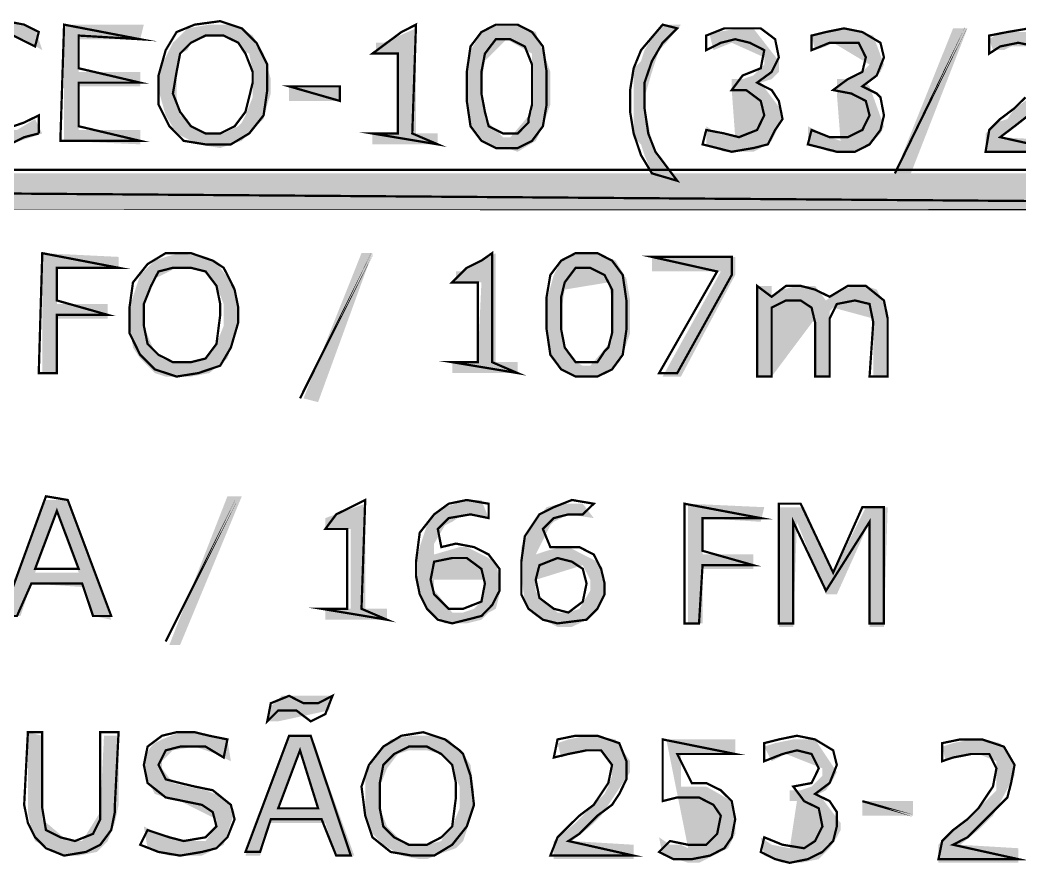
# Model space of a CAD drawing. Header units: millimetres. Extents: x 688550 to 690417, y 7458888 to 7459543.
# Drawn here: x 690309.03 to 690329.45, y 7459316.85 to 7459334.08 of the extents above; entities that cross this region are included whole.
import ezdxf

# ---------------------------------------------------------------- set-up
doc = ezdxf.new("R2010")
doc.units = ezdxf.units.MM
doc.header["$LTSCALE"] = 3
doc.header["$MEASUREMENT"] = 0
doc.layers.add('H', color=7, linetype='Continuous')
doc.layers.add('P', color=7, linetype='Continuous')

msp = doc.modelspace()

# ---------------------------------------------------------------- hatches: boundary and pattern name
at = {"layer": 'H', "linetype": 'Continuous'}
for points in [[(690308.452, 7459331.539), (690308.23, 7459331.611), (690307.86, 7459331.762), (690307.566, 7459332.132), (690307.49, 7459332.648), (690307.49, 7459332.946), (690307.49, 7459333.24), (690307.566, 7459333.463), (690307.713, 7459333.686), (690308.083, 7459333.908), (690308.23, 7459333.984), (690308.528, 7459334.055), (690308.75, 7459334.055), (690308.973, 7459333.984), (690309.343, 7459333.908), (690309.49, 7459333.463), (690309.12, 7459333.686), (690308.75, 7459333.761), (690308.528, 7459333.761), (690308.381, 7459333.761), (690308.23, 7459333.686), (690308.083, 7459333.614), (690308.007, 7459333.463), (690307.86, 7459333.316), (690307.86, 7459333.169), (690307.789, 7459332.946), (690307.86, 7459332.426), (690308.007, 7459332.132), (690308.23, 7459331.909), (690308.528, 7459331.833), (690308.75, 7459331.833), (690308.973, 7459331.833), (690309.343, 7459332.056), (690309.49, 7459331.762), (690308.822, 7459331.539), (690308.452, 7459331.539)], [(690311.489, 7459331.539), (690309.935, 7459331.611), (690309.935, 7459333.984), (690311.564, 7459333.984), (690311.489, 7459333.686), (690310.233, 7459333.686), (690310.233, 7459333.018), (690311.489, 7459333.018), (690311.489, 7459332.724), (690310.233, 7459332.724), (690310.233, 7459331.833), (690311.489, 7459331.833), (690311.489, 7459331.539)], [(690313.123, 7459331.464), (690312.677, 7459331.539), (690312.824, 7459331.762), (690313.194, 7459331.762), (690313.492, 7459331.909), (690313.564, 7459331.985), (690313.639, 7459332.132), (690313.786, 7459332.501), (690313.786, 7459333.018), (690313.715, 7459333.392), (690313.564, 7459333.463), (690313.492, 7459333.614), (690313.194, 7459333.761), (690312.824, 7459333.761), (690312.526, 7459333.614), (690312.455, 7459333.463), (690312.304, 7459333.392), (690312.232, 7459333.018), (690312.232, 7459332.724), (690312.232, 7459332.501), (690312.304, 7459332.132), (690312.455, 7459332.056), (690312.526, 7459331.909), (690312.824, 7459331.762), (690312.677, 7459331.539), (690312.232, 7459331.762), (690312.01, 7459332.132), (690311.863, 7459332.648), (690311.863, 7459332.871), (690311.934, 7459333.169), (690312.157, 7459333.614), (690312.455, 7459333.908), (690312.9, 7459333.984), (690313.123, 7459333.984), (690313.417, 7459333.984), (690313.564, 7459333.908), (690313.786, 7459333.761), (690314.009, 7459333.392), (690314.156, 7459332.871), (690314.156, 7459332.577), (690314.084, 7459332.354), (690314.009, 7459332.056), (690313.862, 7459331.909), (690313.564, 7459331.611), (690313.341, 7459331.539), (690313.123, 7459331.464)], [(690317.566, 7459331.539), (690316.231, 7459331.539), (690316.231, 7459331.762), (690316.751, 7459331.762), (690316.751, 7459333.392), (690316.306, 7459333.392), (690316.306, 7459333.614), (690316.453, 7459333.614), (690317.121, 7459333.908), (690317.121, 7459331.762), (690317.566, 7459331.762), (690317.566, 7459331.539)], [(690319.196, 7459331.388), (690318.973, 7459331.464), (690319.049, 7459331.686), (690319.49, 7459332.203), (690319.49, 7459332.354), (690319.49, 7459332.577), (690319.49, 7459332.799), (690319.49, 7459333.018), (690319.49, 7459333.392), (690318.973, 7459333.686), (690318.528, 7459333.24), (690318.457, 7459332.799), (690318.457, 7459332.577), (690318.528, 7459332.354), (690318.528, 7459332.056), (690318.826, 7459331.762), (690318.898, 7459331.686), (690319.049, 7459331.686), (690318.973, 7459331.464), (690318.751, 7459331.464), (690318.457, 7459331.611), (690318.381, 7459331.762), (690318.234, 7459331.909), (690318.158, 7459332.354), (690318.158, 7459333.018), (690318.234, 7459333.463), (690318.381, 7459333.686), (690318.457, 7459333.833), (690318.826, 7459333.984), (690319.196, 7459333.984), (690319.565, 7459333.833), (690319.641, 7459333.614), (690319.712, 7459333.463), (690319.864, 7459333.018), (690319.864, 7459332.354), (690319.712, 7459331.909), (690319.565, 7459331.611), (690319.196, 7459331.388)], [(690322.531, 7459330.796), (690322.157, 7459330.796), (690321.938, 7459330.947), (690321.787, 7459331.317), (690321.716, 7459331.539), (690321.565, 7459331.686), (690321.565, 7459332.132), (690321.565, 7459332.648), (690321.565, 7459333.093), (690321.716, 7459333.24), (690321.787, 7459333.463), (690322.01, 7459333.833), (690322.157, 7459333.984), (690322.531, 7459333.984), (690322.232, 7459333.614), (690322.085, 7459333.463), (690321.938, 7459333.018), (690321.787, 7459332.501), (690321.787, 7459332.279), (690321.863, 7459331.985), (690321.938, 7459331.539), (690322.085, 7459331.317), (690322.232, 7459331.094), (690322.455, 7459330.872), (690322.531, 7459330.796), (690322.531, 7459330.796)], [(690323.791, 7459331.388), (690323.417, 7459331.388), (690323.194, 7459331.464), (690323.047, 7459331.539), (690323.047, 7459331.909), (690323.27, 7459331.762), (690323.639, 7459331.686), (690323.568, 7459332.648), (690323.568, 7459332.871), (690323.791, 7459332.871), (690324.009, 7459332.946), (690324.232, 7459333.169), (690324.232, 7459333.316), (690323.568, 7459333.614), (690323.194, 7459333.463), (690323.123, 7459333.761), (690323.27, 7459333.833), (690323.715, 7459333.908), (690323.862, 7459333.908), (690324.009, 7459333.908), (690324.53, 7459333.24), (690324.53, 7459333.018), (690324.383, 7459332.871), (690324.16, 7459332.799), (690324.605, 7459332.203), (690324.605, 7459332.056), (690324.53, 7459331.909), (690324.383, 7459331.611), (690324.16, 7459331.464), (690324.009, 7459331.388), (690323.791, 7459331.388)], [(690325.714, 7459331.388), (690325.567, 7459331.388), (690325.122, 7459331.539), (690325.122, 7459331.909), (690325.42, 7459331.762), (690325.567, 7459331.686), (690325.79, 7459331.611), (690325.714, 7459332.577), (690325.714, 7459332.871), (690325.937, 7459332.871), (690326.159, 7459332.946), (690326.382, 7459333.169), (690325.639, 7459333.614), (690325.492, 7459333.539), (690325.269, 7459333.463), (690325.198, 7459333.761), (690325.42, 7459333.833), (690325.79, 7459333.908), (690326.159, 7459333.833), (690326.458, 7459333.761), (690326.676, 7459333.169), (690326.605, 7459333.018), (690326.458, 7459332.871), (690326.306, 7459332.799), (690326.382, 7459332.724), (690326.676, 7459331.909), (690326.605, 7459331.762), (690326.306, 7459331.464), (690325.937, 7459331.388), (690325.714, 7459331.388)], [(690327.197, 7459330.872), (690326.899, 7459330.947), (690328.087, 7459333.908), (690328.381, 7459333.908), (690327.197, 7459330.872)], [(690330.38, 7459331.388), (690328.751, 7459331.388), (690328.751, 7459331.762), (690328.973, 7459331.985), (690329.196, 7459332.056), (690329.343, 7459332.279), (690329.566, 7459332.426), (690329.788, 7459332.724), (690329.939, 7459332.871), (690329.939, 7459333.093), (690329.939, 7459333.24), (690329.939, 7459333.392), (690329.788, 7459333.539), (690329.566, 7459333.539), (690329.419, 7459333.539), (690329.272, 7459333.539), (690329.125, 7459333.463), (690328.902, 7459333.463), (690328.826, 7459333.686), (690329.049, 7459333.833), (690329.419, 7459333.833), (690329.717, 7459333.833), (690329.939, 7459333.761), (690330.086, 7459333.686), (690330.309, 7459333.316), (690330.309, 7459333.169), (690329.717, 7459332.203), (690329.494, 7459332.056), (690329.049, 7459331.686), (690330.38, 7459331.611), (690330.38, 7459331.388)], [(690314.53, 7459332.426), (690314.53, 7459332.724), (690315.567, 7459332.724), (690315.567, 7459332.426), (690314.53, 7459332.426)], [(690354.161, 7459330.204), (690242.668, 7459330.947), (690354.161, 7459330.947), (690354.161, 7459330.204)], [(690242.668, 7459330.204), (690242.668, 7459330.947), (690354.161, 7459330.204), (690242.668, 7459330.204)], [(690309.788, 7459326.869), (690309.49, 7459326.869), (690309.49, 7459329.318), (690311.048, 7459329.242), (690311.048, 7459329.019), (690309.788, 7459329.019), (690309.788, 7459328.28), (690310.825, 7459328.28), (690310.825, 7459327.982), (690309.788, 7459327.982), (690309.788, 7459326.869)], [(690312.232, 7459326.798), (690312.01, 7459326.798), (690311.787, 7459326.869), (690311.64, 7459327.02), (690311.489, 7459327.167), (690311.342, 7459327.39), (690311.27, 7459327.906), (690311.27, 7459328.205), (690311.342, 7459328.427), (690311.489, 7459328.872), (690311.787, 7459329.166), (690312.01, 7459329.242), (690312.304, 7459329.318), (690312.749, 7459329.242), (690312.602, 7459329.019), (690312.232, 7459329.019), (690311.934, 7459328.872), (690311.787, 7459328.797), (690311.711, 7459328.65), (690311.564, 7459328.28), (690311.564, 7459327.835), (690311.711, 7459327.465), (690311.787, 7459327.314), (690311.934, 7459327.167), (690312.157, 7459327.092), (690312.526, 7459327.092), (690312.824, 7459327.167), (690312.971, 7459327.314), (690313.047, 7459327.465), (690313.194, 7459327.835), (690313.194, 7459328.28), (690313.047, 7459328.65), (690312.9, 7459328.872), (690312.602, 7459329.019), (690312.749, 7459329.242), (690312.971, 7459329.166), (690313.123, 7459329.019), (690313.417, 7459328.65), (690313.492, 7459328.205), (690313.492, 7459328.058), (690313.492, 7459327.906), (690313.417, 7459327.612), (690313.27, 7459327.167), (690312.9, 7459326.869), (690312.526, 7459326.798), (690312.232, 7459326.798)], [(690315.122, 7459326.277), (690314.824, 7459326.352), (690316.008, 7459329.318), (690316.231, 7459329.318), (690315.122, 7459326.277)], [(690319.196, 7459326.869), (690317.86, 7459326.869), (690317.86, 7459327.092), (690318.381, 7459327.092), (690318.457, 7459328.721), (690317.936, 7459328.721), (690317.936, 7459328.944), (690318.083, 7459328.944), (690318.751, 7459329.318), (690318.751, 7459327.092), (690319.196, 7459327.092), (690319.196, 7459326.869)], [(690320.38, 7459326.798), (690320.527, 7459327.02), (690320.678, 7459327.02), (690321.124, 7459327.537), (690321.124, 7459327.684), (690321.124, 7459327.906), (690321.124, 7459328.352), (690321.048, 7459328.721), (690320.158, 7459328.574), (690320.086, 7459328.129), (690320.086, 7459327.684), (690320.158, 7459327.537), (690320.158, 7459327.39), (690320.38, 7459327.092), (690320.527, 7459327.02), (690320.38, 7459326.798), (690320.086, 7459326.945), (690320.011, 7459327.092), (690319.864, 7459327.243), (690319.788, 7459327.684), (690319.788, 7459328.352), (690319.935, 7459328.872), (690320.011, 7459329.019), (690320.086, 7459329.166), (690320.456, 7459329.318), (690320.678, 7459329.318), (690320.825, 7459329.318), (690321.195, 7459329.166), (690321.418, 7459328.797), (690321.493, 7459328.352), (690321.493, 7459327.684), (690321.342, 7459327.243), (690321.271, 7459327.092), (690321.124, 7459326.945), (690320.825, 7459326.798), (690320.38, 7459326.798)], [(690322.157, 7459326.798), (690323.345, 7459328.944), (690321.938, 7459328.944), (690321.938, 7459329.242), (690323.639, 7459329.242), (690323.639, 7459328.872), (690322.531, 7459326.798), (690322.157, 7459326.798)], [(690325.567, 7459326.798), (690325.269, 7459326.798), (690325.269, 7459327.835), (690325.269, 7459327.982), (690324.383, 7459326.798), (690324.085, 7459326.798), (690324.085, 7459328.65), (690324.383, 7459328.65), (690324.383, 7459328.427), (690324.605, 7459328.574), (690324.899, 7459328.65), (690325.122, 7459328.65), (690325.269, 7459328.65), (690325.492, 7459328.352), (690325.79, 7459328.574), (690326.084, 7459328.65), (690326.306, 7459328.65), (690326.529, 7459328.574), (690326.752, 7459328.129), (690326.752, 7459327.906), (690326.752, 7459326.798), (690326.458, 7459326.798), (690326.458, 7459327.835), (690326.458, 7459327.982), (690325.639, 7459328.205), (690325.567, 7459328.129), (690325.567, 7459326.798)], [(690312.085, 7459321.317), (690313.27, 7459324.353), (690313.564, 7459324.353), (690312.304, 7459321.317), (690312.085, 7459321.317)], [(690310.897, 7459321.833), (690310.527, 7459321.909), (690310.304, 7459322.501), (690310.233, 7459322.795), (690309.788, 7459323.984), (690309.343, 7459322.795), (690310.233, 7459322.795), (690310.304, 7459322.501), (690309.267, 7459322.572), (690309.044, 7459321.909), (690308.675, 7459321.909), (690309.565, 7459324.278), (690310.01, 7459324.278), (690310.897, 7459321.833)], [(690315.269, 7459321.833), (690315.269, 7459322.056), (690315.79, 7459322.056), (690315.79, 7459323.685), (690315.269, 7459323.685), (690315.269, 7459323.908), (690316.084, 7459324.202), (690316.084, 7459322.056), (690316.529, 7459322.056), (690316.529, 7459321.833), (690315.269, 7459321.833)], [(690317.936, 7459321.758), (690317.936, 7459321.98), (690318.083, 7459321.98), (690318.305, 7459322.056), (690318.457, 7459322.203), (690318.528, 7459322.425), (690318.528, 7459322.648), (690317.491, 7459322.648), (690317.491, 7459322.425), (690317.566, 7459322.35), (690317.86, 7459321.98), (690317.936, 7459321.98), (690317.936, 7459321.758), (690317.713, 7459321.758), (690317.638, 7459321.833), (690317.419, 7459321.98), (690317.268, 7459322.203), (690317.121, 7459322.724), (690317.121, 7459323.018), (690317.197, 7459323.316), (690317.344, 7459323.761), (690317.491, 7459323.984), (690317.713, 7459324.131), (690318.158, 7459324.278), (690318.457, 7459324.278), (690318.604, 7459323.908), (690318.083, 7459323.984), (690317.86, 7459323.832), (690317.713, 7459323.761), (690317.491, 7459323.387), (690317.491, 7459323.165), (690318.011, 7459323.316), (690318.158, 7459323.316), (690318.751, 7459323.018), (690318.826, 7459322.648), (690318.826, 7459322.35), (690318.751, 7459322.056), (690318.604, 7459321.98), (690318.457, 7459321.833), (690318.158, 7459321.758), (690317.936, 7459321.758)], [(690320.011, 7459321.686), (690320.086, 7459321.98), (690320.233, 7459321.98), (690320.456, 7459322.056), (690320.678, 7459322.425), (690320.678, 7459322.648), (690320.527, 7459322.946), (690319.565, 7459322.648), (690319.565, 7459322.425), (690319.641, 7459322.278), (690320.011, 7459321.98), (690320.086, 7459321.98), (690320.011, 7459321.686), (690319.864, 7459321.758), (690319.712, 7459321.833), (690319.565, 7459321.909), (690319.343, 7459322.203), (690319.271, 7459322.724), (690319.271, 7459323.018), (690319.271, 7459323.316), (690319.49, 7459323.761), (690319.788, 7459324.131), (690320.086, 7459324.202), (690320.305, 7459324.202), (690320.527, 7459324.202), (690320.75, 7459323.908), (690320.233, 7459323.984), (690319.935, 7459323.832), (690319.864, 7459323.761), (690319.641, 7459323.316), (690319.565, 7459323.165), (690319.788, 7459323.24), (690320.086, 7459323.316), (690320.233, 7459323.316), (690320.825, 7459323.018), (690320.972, 7459322.648), (690320.972, 7459322.35), (690320.825, 7459322.056), (690320.603, 7459321.833), (690320.305, 7459321.686), (690320.011, 7459321.686)], [(690322.972, 7459321.758), (690322.678, 7459321.758), (690322.678, 7459324.202), (690324.232, 7459324.131), (690324.16, 7459323.832), (690322.972, 7459323.908), (690322.972, 7459323.165), (690324.009, 7459323.165), (690324.009, 7459322.871), (690322.972, 7459322.871), (690322.972, 7459321.758)], [(690326.382, 7459321.686), (690326.382, 7459323.832), (690325.714, 7459322.35), (690325.492, 7459322.35), (690324.899, 7459323.832), (690324.824, 7459321.686), (690324.53, 7459321.686), (690324.53, 7459324.131), (690325.046, 7459324.131), (690325.639, 7459322.795), (690326.306, 7459324.131), (690326.752, 7459324.131), (690326.676, 7459321.686), (690326.382, 7459321.686)], [(690314.084, 7459319.758), (690314.156, 7459320.057), (690314.378, 7459320.279), (690315.416, 7459320.279), (690315.344, 7459319.981), (690314.307, 7459319.758), (690314.084, 7459319.758)], [(690309.935, 7459317.016), (690309.788, 7459317.091), (690309.49, 7459317.238), (690309.343, 7459317.314), (690309.267, 7459317.537), (690309.196, 7459317.906), (690309.196, 7459318.053), (690309.196, 7459319.536), (690309.49, 7459319.464), (690309.49, 7459318.053), (690309.49, 7459317.759), (690310.01, 7459317.314), (690310.157, 7459317.314), (690310.304, 7459317.314), (690310.674, 7459317.906), (690310.75, 7459319.464), (690311.048, 7459319.464), (690311.048, 7459318.053), (690310.972, 7459317.684), (690310.825, 7459317.314), (690310.603, 7459317.091), (690310.233, 7459317.016), (690309.935, 7459317.016)], [(690312.304, 7459317.016), (690312.085, 7459317.016), (690311.64, 7459317.167), (690311.564, 7459317.612), (690311.863, 7459317.461), (690312.304, 7459317.314), (690312.602, 7459317.314), (690312.824, 7459317.314), (690313.047, 7459317.612), (690313.047, 7459317.759), (690312.304, 7459318.129), (690312.01, 7459318.204), (690311.787, 7459318.276), (690311.564, 7459318.721), (690311.564, 7459319.019), (690311.711, 7459319.242), (690311.787, 7459319.313), (690311.934, 7459319.389), (690312.304, 7459319.536), (690312.602, 7459319.536), (690312.824, 7459319.464), (690313.27, 7459319.389), (690313.341, 7459318.944), (690313.047, 7459319.091), (690312.602, 7459319.242), (690312.157, 7459319.166), (690311.934, 7459318.944), (690311.934, 7459318.797), (690312.157, 7459318.498), (690312.455, 7459318.427), (690312.824, 7459318.351), (690313.194, 7459318.204), (690313.417, 7459317.906), (690313.194, 7459317.238), (690312.9, 7459317.091), (690312.749, 7459317.016), (690312.526, 7459317.016), (690312.304, 7459317.016)], [(690315.491, 7459317.016), (690315.269, 7459317.684), (690315.122, 7459317.982), (690314.752, 7459319.166), (690314.307, 7459317.982), (690315.122, 7459317.982), (690315.269, 7459317.684), (690314.156, 7459317.684), (690313.937, 7459317.016), (690313.639, 7459317.016), (690314.53, 7459319.464), (690314.971, 7459319.464), (690315.861, 7459317.016), (690315.491, 7459317.016)], [(690317.197, 7459316.944), (690316.823, 7459317.016), (690316.974, 7459317.238), (690317.344, 7459317.238), (690317.638, 7459317.314), (690317.713, 7459317.461), (690317.86, 7459317.612), (690318.011, 7459317.982), (690318.011, 7459318.427), (690317.86, 7459318.797), (690317.789, 7459318.944), (690317.638, 7459319.091), (690317.344, 7459319.166), (690316.974, 7459319.166), (690316.751, 7459319.091), (690316.529, 7459318.797), (690316.382, 7459318.427), (690316.382, 7459318.204), (690316.382, 7459317.982), (690316.529, 7459317.612), (690316.604, 7459317.537), (690316.751, 7459317.39), (690316.974, 7459317.238), (690316.823, 7459317.016), (690316.453, 7459317.238), (690316.159, 7459317.537), (690316.084, 7459317.831), (690316.084, 7459318.053), (690316.084, 7459318.351), (690316.084, 7459318.65), (690316.306, 7459319.091), (690316.453, 7459319.242), (690316.604, 7459319.389), (690317.045, 7459319.464), (690317.344, 7459319.464), (690317.566, 7459319.464), (690317.789, 7459319.389), (690317.936, 7459319.242), (690318.083, 7459319.091), (690318.234, 7459318.868), (690318.305, 7459318.351), (690318.305, 7459318.053), (690318.234, 7459317.831), (690318.158, 7459317.537), (690318.083, 7459317.314), (690317.936, 7459317.167), (690317.713, 7459317.091), (690317.344, 7459316.944), (690317.197, 7459316.944)], [(690321.565, 7459316.944), (690319.935, 7459316.944), (690319.935, 7459317.314), (690320.38, 7459317.684), (690320.527, 7459317.831), (690320.75, 7459318.053), (690320.972, 7459318.276), (690321.048, 7459318.427), (690321.124, 7459318.65), (690321.124, 7459318.868), (690321.048, 7459319.019), (690320.825, 7459319.166), (690320.603, 7459319.166), (690320.456, 7459319.166), (690320.086, 7459319.019), (690320.011, 7459319.313), (690320.233, 7459319.389), (690320.603, 7459319.464), (690320.825, 7459319.464), (690321.195, 7459319.389), (690321.342, 7459319.166), (690321.493, 7459318.944), (690321.493, 7459318.721), (690320.901, 7459317.831), (690320.678, 7459317.612), (690320.305, 7459317.314), (690321.565, 7459317.238), (690321.565, 7459316.944)], [(690322.678, 7459316.869), (690322.455, 7459316.944), (690322.157, 7459317.016), (690322.085, 7459317.39), (690322.308, 7459317.238), (690322.531, 7459317.238), (690322.678, 7459317.167), (690322.232, 7459319.389), (690323.639, 7459319.389), (690323.639, 7459319.091), (690322.531, 7459319.091), (690322.531, 7459318.427), (690322.9, 7459318.427), (690323.047, 7459318.427), (690323.568, 7459318.129), (690323.639, 7459317.831), (690323.639, 7459317.612), (690323.639, 7459317.461), (690323.492, 7459317.167), (690323.345, 7459317.091), (690323.194, 7459317.016), (690322.9, 7459316.869), (690322.678, 7459316.869)], [(690324.752, 7459316.869), (690324.605, 7459316.869), (690324.232, 7459317.016), (690324.16, 7459317.39), (690324.383, 7459317.238), (690324.752, 7459317.167), (690324.899, 7459318.129), (690324.752, 7459318.129), (690324.752, 7459318.351), (690324.975, 7459318.351), (690325.198, 7459318.427), (690325.42, 7459318.65), (690325.42, 7459318.797), (690324.677, 7459319.091), (690324.383, 7459318.944), (690324.232, 7459319.242), (690324.454, 7459319.313), (690324.824, 7459319.389), (690325.046, 7459319.389), (690325.269, 7459319.389), (690325.714, 7459318.721), (690325.639, 7459318.574), (690325.492, 7459318.351), (690325.345, 7459318.276), (690325.79, 7459317.684), (690325.79, 7459317.537), (690325.714, 7459317.39), (690325.567, 7459317.167), (690325.345, 7459316.944), (690324.975, 7459316.869), (690324.752, 7459316.869)], [(690329.419, 7459316.869), (690327.789, 7459316.869), (690327.789, 7459317.238), (690328.012, 7459317.461), (690328.381, 7459317.759), (690328.604, 7459317.982), (690328.826, 7459318.204), (690328.973, 7459318.351), (690328.973, 7459318.574), (690328.973, 7459318.944), (690328.604, 7459319.091), (690328.457, 7459319.091), (690328.306, 7459319.091), (690327.936, 7459318.944), (690327.865, 7459319.242), (690328.087, 7459319.313), (690328.457, 7459319.389), (690328.751, 7459319.389), (690329.049, 7459319.313), (690329.196, 7459319.091), (690329.343, 7459318.868), (690329.343, 7459318.65), (690328.902, 7459317.831), (690328.604, 7459317.537), (690328.234, 7459317.238), (690329.419, 7459317.167), (690329.419, 7459316.869)], [(690326.235, 7459317.831), (690326.235, 7459318.129), (690327.272, 7459318.129), (690327.272, 7459317.831), (690326.235, 7459317.831)]]:
    msp.add_hatch(color=256, dxfattribs=at).paths.add_polyline_path(points)

# ---------------------------------------------------------------- linework, layer by layer
at = {"layer": 'P', "const_width": 0.0462}
for points in [[(690308.897, 7459333.761), (690309.343, 7459333.539), (690309.418, 7459333.833), (690309.12, 7459333.984), (690308.75, 7459334.055)], [(690311.489, 7459331.611), (690310.233, 7459331.909), (690310.233, 7459332.799), (690311.489, 7459332.799), (690310.233, 7459333.093), (690310.233, 7459333.761), (690311.489, 7459333.686), (690309.935, 7459333.984), (690309.859, 7459331.611), (690311.489, 7459331.611), (690311.489, 7459331.611)], [(690313.786, 7459333.686), (690313.564, 7459333.908), (690313.123, 7459334.055), (690312.602, 7459333.984), (690312.232, 7459333.833), (690312.01, 7459333.463), (690311.863, 7459332.946), (690311.863, 7459332.354), (690312.085, 7459331.909), (690312.379, 7459331.611), (690312.824, 7459331.539), (690313.341, 7459331.539), (690313.715, 7459331.762), (690314.009, 7459332.132), (690314.084, 7459332.648), (690314.084, 7459333.169), (690313.862, 7459333.614), (690313.786, 7459333.686), (690313.786, 7459333.686)], [(690317.566, 7459331.539), (690317.045, 7459331.762), (690317.121, 7459333.984), (690316.823, 7459333.833), (690316.529, 7459333.614), (690316.231, 7459333.392), (690316.751, 7459333.392), (690316.751, 7459331.762), (690316.231, 7459331.762), (690317.566, 7459331.539), (690317.566, 7459331.539)], [(690319.788, 7459332.724), (690319.788, 7459333.018), (690319.712, 7459333.539), (690319.49, 7459333.833), (690319.196, 7459333.984), (690318.751, 7459333.984), (690318.457, 7459333.833), (690318.234, 7459333.539), (690318.158, 7459333.018), (690318.158, 7459332.724), (690318.158, 7459332.426), (690318.234, 7459331.909), (690318.457, 7459331.611), (690318.751, 7459331.464), (690319.196, 7459331.464), (690319.49, 7459331.611), (690319.712, 7459331.909), (690319.788, 7459332.354), (690319.788, 7459332.724), (690319.788, 7459332.724)], [(690322.455, 7459330.796), (690322.232, 7459331.094), (690322.01, 7459331.388), (690321.863, 7459331.762), (690321.787, 7459332.279), (690321.787, 7459332.799), (690321.938, 7459333.24), (690322.157, 7459333.614), (690322.455, 7459333.908), (690322.157, 7459333.984), (690321.716, 7459333.463), (690321.565, 7459333.093), (690321.493, 7459332.648), (690321.493, 7459332.203), (690321.565, 7459331.762), (690321.716, 7459331.317), (690321.938, 7459330.947), (690322.455, 7459330.796), (690322.455, 7459330.796)], [(690324.383, 7459332.648), (690324.085, 7459332.799), (690324.383, 7459333.018), (690324.53, 7459333.316), (690324.454, 7459333.686), (690324.16, 7459333.908), (690323.791, 7459333.908), (690323.417, 7459333.908), (690323.047, 7459333.761), (690323.047, 7459333.463), (690323.345, 7459333.614), (690323.639, 7459333.686), (690323.938, 7459333.614), (690324.232, 7459333.463), (690324.16, 7459333.093), (690323.791, 7459332.946), (690323.568, 7459332.648), (690323.862, 7459332.648), (690324.16, 7459332.426), (690324.232, 7459332.132), (690324.085, 7459331.833), (690323.715, 7459331.686), (690323.417, 7459331.762), (690323.047, 7459331.833), (690322.972, 7459331.539), (690323.27, 7459331.464), (690323.568, 7459331.388), (690324.009, 7459331.464), (690324.307, 7459331.539), (690324.454, 7459331.833), (690324.605, 7459332.056), (690324.53, 7459332.426), (690324.383, 7459332.648), (690324.383, 7459332.648)], [(690326.529, 7459332.577), (690326.235, 7459332.724), (690326.529, 7459332.946), (690326.676, 7459333.316), (690326.605, 7459333.614), (690326.235, 7459333.833), (690325.861, 7459333.908), (690325.492, 7459333.833), (690325.198, 7459333.761), (690325.198, 7459333.463), (690325.567, 7459333.614), (690325.861, 7459333.614), (690326.159, 7459333.614), (690326.306, 7459333.316), (690326.235, 7459333.018), (690325.937, 7459332.871), (690325.639, 7459332.648), (690326.012, 7459332.577), (690326.306, 7459332.426), (690326.382, 7459332.132), (690326.235, 7459331.833), (690325.937, 7459331.686), (690325.567, 7459331.686), (690325.198, 7459331.833), (690325.122, 7459331.539), (690325.42, 7459331.464), (690325.714, 7459331.388), (690326.084, 7459331.388), (690326.382, 7459331.539), (690326.605, 7459331.833), (690326.676, 7459332.132), (690326.605, 7459332.501), (690326.529, 7459332.577), (690326.529, 7459332.577)], [(690328.381, 7459333.984), (690326.899, 7459330.947), (690328.381, 7459333.984), (690328.381, 7459333.984)], [(690329.641, 7459333.908), (690329.196, 7459333.833), (690328.826, 7459333.761), (690328.826, 7459333.392), (690329.049, 7459333.539), (690329.419, 7459333.614), (690329.788, 7459333.539)], [(690313.786, 7459332.799), (690313.639, 7459332.203), (690313.417, 7459331.909), (690313.123, 7459331.762), (690312.824, 7459331.762), (690312.526, 7459331.909), (690312.304, 7459332.203), (690312.157, 7459332.577), (690312.232, 7459333.018), (690312.304, 7459333.392), (690312.526, 7459333.614), (690312.824, 7459333.761), (690313.194, 7459333.761), (690313.492, 7459333.614), (690313.639, 7459333.392), (690313.786, 7459333.018), (690313.786, 7459332.799), (690313.786, 7459332.799)], [(690319.418, 7459331.985), (690319.196, 7459331.762), (690318.898, 7459331.762), (690318.604, 7459331.909), (690318.528, 7459332.203), (690318.457, 7459332.577), (690318.457, 7459333.018), (690318.528, 7459333.392), (690318.751, 7459333.686), (690319.049, 7459333.686), (690319.343, 7459333.539), (690319.49, 7459333.169), (690319.49, 7459332.871), (690319.49, 7459332.354), (690319.418, 7459332.056), (690319.418, 7459331.985), (690319.418, 7459331.985)], [(690315.567, 7459332.426), (690315.567, 7459332.724), (690314.53, 7459332.724), (690315.567, 7459332.426), (690315.567, 7459332.426)], [(690329.566, 7459332.501), (690329.343, 7459332.279), (690329.049, 7459332.056), (690328.826, 7459331.833), (690328.751, 7459331.388), (690330.38, 7459331.388)], [(690309.418, 7459331.762), (690309.418, 7459332.132), (690309.12, 7459331.985), (690308.675, 7459331.833)], [(690330.38, 7459331.388), (690329.049, 7459331.686), (690329.343, 7459331.909), (690329.717, 7459332.203)], [(690308.822, 7459331.539), (690309.12, 7459331.686), (690309.418, 7459331.762), (690309.418, 7459331.762)], [(690354.089, 7459330.204), (690354.089, 7459331.019), (690242.668, 7459331.019), (690354.089, 7459330.204), (690354.089, 7459330.204)], [(690354.089, 7459330.204), (690242.668, 7459331.019), (690242.668, 7459330.204), (690354.089, 7459330.204), (690354.089, 7459330.204)], [(690311.048, 7459329.019), (690309.49, 7459329.318), (690309.418, 7459326.869), (690309.788, 7459326.869), (690309.788, 7459328.058), (690310.825, 7459328.058), (690309.788, 7459328.352), (690309.788, 7459329.019), (690311.048, 7459329.019), (690311.048, 7459329.019)], [(690313.194, 7459329.019), (690312.971, 7459329.166), (690312.526, 7459329.318), (690312.01, 7459329.318), (690311.64, 7459329.095), (690311.342, 7459328.721), (690311.27, 7459328.205), (690311.27, 7459327.684), (690311.489, 7459327.243), (690311.787, 7459326.945), (690312.232, 7459326.798), (690312.677, 7459326.869), (690313.123, 7459327.02), (690313.341, 7459327.39), (690313.492, 7459327.906), (690313.492, 7459328.205), (690313.417, 7459328.574), (690313.27, 7459328.872), (690313.194, 7459329.019), (690313.194, 7459329.019)], [(690316.231, 7459329.318), (690314.752, 7459326.352), (690316.231, 7459329.318), (690316.231, 7459329.318)], [(690319.196, 7459326.869), (690318.675, 7459327.092), (690318.675, 7459329.318), (690318.457, 7459329.166), (690318.158, 7459329.019), (690317.86, 7459328.721), (690318.381, 7459328.721), (690318.381, 7459327.092), (690317.86, 7459327.092), (690319.196, 7459326.869), (690319.196, 7459326.869)], [(690321.418, 7459328.058), (690321.418, 7459328.352), (690321.342, 7459328.872), (690321.124, 7459329.166), (690320.825, 7459329.318), (690320.38, 7459329.318), (690320.086, 7459329.166), (690319.864, 7459328.872), (690319.788, 7459328.427), (690319.788, 7459328.058), (690319.788, 7459327.759), (690319.864, 7459327.243), (690320.086, 7459326.945), (690320.38, 7459326.798), (690320.825, 7459326.798), (690321.124, 7459326.945), (690321.342, 7459327.243), (690321.418, 7459327.759), (690321.418, 7459328.058), (690321.418, 7459328.058)], [(690323.568, 7459328.872), (690323.568, 7459329.242), (690321.938, 7459329.242), (690323.27, 7459328.944), (690322.085, 7459326.869), (690322.455, 7459326.869), (690323.568, 7459328.872), (690323.568, 7459328.872)], [(690313.123, 7459328.058), (690313.047, 7459327.465), (690312.824, 7459327.167), (690312.526, 7459327.092), (690312.157, 7459327.092), (690311.863, 7459327.243), (690311.64, 7459327.465), (690311.564, 7459327.835), (690311.564, 7459328.28), (690311.711, 7459328.65), (690311.863, 7459328.944), (690312.157, 7459329.019), (690312.526, 7459329.019), (690312.824, 7459328.944), (690313.047, 7459328.65), (690313.123, 7459328.28), (690313.123, 7459328.058), (690313.123, 7459328.058)], [(690320.972, 7459327.314), (690320.825, 7459327.092), (690320.38, 7459327.092), (690320.158, 7459327.39), (690320.086, 7459327.759), (690320.086, 7459328.058), (690320.086, 7459328.427), (690320.158, 7459328.721), (690320.38, 7459329.019), (690320.678, 7459329.019), (690320.972, 7459328.872), (690321.124, 7459328.574), (690321.124, 7459328.205), (690321.124, 7459327.684), (690321.048, 7459327.39), (690320.972, 7459327.314), (690320.972, 7459327.314)], [(690326.752, 7459326.798), (690326.752, 7459327.982), (690326.676, 7459328.352), (690326.306, 7459328.65), (690325.937, 7459328.65), (690325.567, 7459328.427), (690325.269, 7459328.574), (690324.975, 7459328.65), (690324.677, 7459328.65), (690324.383, 7459328.427), (690324.085, 7459328.65), (690324.085, 7459326.798), (690324.383, 7459326.798), (690324.383, 7459328.205), (690324.677, 7459328.352), (690324.975, 7459328.352), (690325.198, 7459328.205), (690325.269, 7459327.906), (690325.269, 7459326.798), (690325.567, 7459326.798), (690325.567, 7459327.982), (690325.714, 7459328.28), (690326.084, 7459328.352), (690326.382, 7459328.28), (690326.458, 7459327.906), (690326.382, 7459326.798), (690326.752, 7459326.798), (690326.752, 7459326.798)], [(690310.897, 7459321.909), (690310.01, 7459324.278), (690309.565, 7459324.353), (690308.675, 7459321.909), (690308.973, 7459321.909), (690309.267, 7459322.572), (690310.304, 7459322.572), (690310.527, 7459321.909), (690310.897, 7459321.909), (690310.897, 7459321.909)], [(690313.492, 7459324.353), (690312.01, 7459321.388), (690313.492, 7459324.353), (690313.492, 7459324.353)], [(690316.529, 7459321.833), (690316.008, 7459322.056), (690316.084, 7459324.278), (690315.79, 7459324.131), (690315.491, 7459323.984), (690315.269, 7459323.685), (690315.714, 7459323.685), (690315.714, 7459322.056), (690315.193, 7459322.056), (690316.529, 7459321.833), (690316.529, 7459321.833)], [(690318.826, 7459322.572), (690318.826, 7459322.871), (690318.604, 7459323.165), (690318.305, 7459323.316), (690317.936, 7459323.387), (690317.638, 7459323.316), (690317.566, 7459323.685), (690317.789, 7459323.908), (690318.234, 7459323.984), (690318.604, 7459323.908), (690318.604, 7459324.202), (690318.158, 7459324.278), (690317.789, 7459324.202), (690317.491, 7459323.984), (690317.197, 7459323.61), (690317.121, 7459323.018), (690317.121, 7459322.724), (690317.197, 7459322.35), (690317.344, 7459322.056), (690317.566, 7459321.833), (690317.86, 7459321.758), (690318.457, 7459321.909), (690318.675, 7459322.131), (690318.826, 7459322.425), (690318.826, 7459322.572), (690318.826, 7459322.572)], [(690320.972, 7459322.572), (690320.901, 7459322.871), (690320.75, 7459323.165), (690320.456, 7459323.316), (690320.158, 7459323.316), (690319.864, 7459323.316), (690319.712, 7459323.685), (690319.935, 7459323.908), (690320.233, 7459323.984), (690320.527, 7459323.984), (690320.75, 7459324.202), (690320.305, 7459324.278), (690319.935, 7459324.131), (690319.641, 7459323.984), (690319.343, 7459323.538), (690319.271, 7459323.018), (690319.271, 7459322.724), (690319.271, 7459322.35), (690319.418, 7459322.056), (690319.712, 7459321.833), (690320.011, 7459321.758), (690320.603, 7459321.833), (690320.825, 7459322.056), (690320.972, 7459322.35), (690320.972, 7459322.572), (690320.972, 7459322.572)], [(690310.233, 7459322.871), (690309.343, 7459322.871), (690309.788, 7459324.055), (690310.233, 7459322.871), (690310.233, 7459322.871)], [(690324.16, 7459323.908), (690322.602, 7459324.202), (690322.602, 7459321.758), (690322.9, 7459321.758), (690322.972, 7459322.946), (690324.009, 7459322.946), (690322.972, 7459323.24), (690322.972, 7459323.908), (690324.16, 7459323.908), (690324.16, 7459323.908)], [(690326.676, 7459321.758), (690326.676, 7459324.131), (690326.235, 7459324.131), (690325.639, 7459322.795), (690324.975, 7459324.202), (690324.53, 7459324.202), (690324.53, 7459321.758), (690324.824, 7459321.758), (690324.824, 7459323.832), (690325.492, 7459322.425), (690326.382, 7459323.832), (690326.382, 7459321.758), (690326.676, 7459321.758), (690326.676, 7459321.758)], [(690318.528, 7459322.572), (690318.457, 7459322.203), (690318.083, 7459322.056), (690317.789, 7459322.056), (690317.491, 7459322.35), (690317.419, 7459322.648), (690317.491, 7459323.018), (690317.86, 7459323.093), (690318.158, 7459323.093), (690318.457, 7459322.871), (690318.528, 7459322.572), (690318.528, 7459322.572)], [(690320.603, 7459322.572), (690320.527, 7459322.203), (690320.233, 7459321.98), (690319.935, 7459322.056), (690319.641, 7459322.278), (690319.565, 7459322.648), (690319.641, 7459322.946), (690320.011, 7459323.093), (690320.305, 7459323.018), (690320.527, 7459322.871), (690320.603, 7459322.572), (690320.603, 7459322.572)], [(690315.416, 7459320.279), (690315.122, 7459320.128), (690314.824, 7459320.128), (690314.53, 7459320.279), (690314.156, 7459320.128), (690314.084, 7459319.758), (690314.307, 7459319.981), (690314.677, 7459319.981), (690314.971, 7459319.758), (690315.269, 7459319.905), (690315.416, 7459320.279), (690315.416, 7459320.279)], [(690310.972, 7459318.053), (690311.048, 7459319.536), (690310.674, 7459319.536), (690310.674, 7459318.053), (690310.674, 7459317.759), (690310.527, 7459317.461), (690310.157, 7459317.314), (690309.859, 7459317.39), (690309.565, 7459317.537), (690309.49, 7459317.982), (690309.49, 7459319.536), (690309.196, 7459319.536), (690309.12, 7459318.053), (690309.196, 7459317.684), (690309.343, 7459317.39), (690309.565, 7459317.167), (690309.935, 7459317.016), (690310.38, 7459317.091), (690310.674, 7459317.238), (690310.897, 7459317.537), (690310.972, 7459317.906), (690310.972, 7459318.053), (690310.972, 7459318.053)], [(690313.417, 7459317.759), (690313.341, 7459318.053), (690312.971, 7459318.351), (690312.602, 7459318.427), (690312.304, 7459318.498), (690312.01, 7459318.574), (690311.863, 7459318.868), (690312.01, 7459319.166), (690312.304, 7459319.242), (690312.824, 7459319.242), (690313.194, 7459319.019), (690313.27, 7459319.389), (690312.9, 7459319.464), (690312.602, 7459319.536), (690312.232, 7459319.536), (690311.934, 7459319.464), (690311.64, 7459319.242), (690311.564, 7459318.868), (690311.64, 7459318.498), (690312.01, 7459318.204), (690312.379, 7459318.129), (690312.749, 7459318.053), (690312.971, 7459317.906), (690313.047, 7459317.612), (690312.824, 7459317.39), (690312.379, 7459317.314), (690312.085, 7459317.39), (690311.64, 7459317.537), (690311.489, 7459317.238), (690311.863, 7459317.091), (690312.304, 7459317.016), (690312.749, 7459317.091), (690313.047, 7459317.167), (690313.27, 7459317.39), (690313.417, 7459317.759), (690313.417, 7459317.759)], [(690315.79, 7459317.016), (690314.971, 7459319.464), (690314.53, 7459319.464), (690313.639, 7459317.091), (690313.937, 7459317.091), (690314.156, 7459317.759), (690315.193, 7459317.759), (690315.491, 7459317.016), (690315.79, 7459317.016), (690315.79, 7459317.016)], [(690318.011, 7459319.166), (690317.713, 7459319.389), (690317.268, 7459319.536), (690316.823, 7459319.464), (690316.453, 7459319.242), (690316.159, 7459318.868), (690316.008, 7459318.427), (690316.084, 7459317.831), (690316.231, 7459317.39), (690316.604, 7459317.091), (690317.045, 7459317.016), (690317.491, 7459317.016), (690317.86, 7459317.238), (690318.158, 7459317.612), (690318.305, 7459318.053), (690318.234, 7459318.65), (690318.083, 7459319.091), (690318.011, 7459319.166), (690318.011, 7459319.166)], [(690321.565, 7459317.016), (690320.233, 7459317.314), (690320.456, 7459317.461), (690320.825, 7459317.831), (690321.124, 7459318.053), (690321.271, 7459318.276), (690321.418, 7459318.574), (690321.418, 7459318.944), (690321.271, 7459319.313), (690320.825, 7459319.464), (690320.38, 7459319.464), (690320.011, 7459319.389), (690319.935, 7459319.019), (690320.233, 7459319.091), (690320.603, 7459319.166), (690320.901, 7459319.166), (690321.124, 7459318.868), (690321.048, 7459318.498), (690320.75, 7459318.053), (690320.456, 7459317.831), (690320.233, 7459317.612), (690320.011, 7459317.39), (690319.864, 7459317.016), (690321.565, 7459317.016), (690321.565, 7459317.016)], [(690323.639, 7459317.759), (690323.568, 7459318.129), (690323.345, 7459318.351), (690323.047, 7459318.498), (690322.753, 7459318.498), (690322.455, 7459319.091), (690323.639, 7459319.091), (690322.157, 7459319.389), (690322.157, 7459318.129), (690322.455, 7459318.204), (690322.9, 7459318.204), (690323.194, 7459318.053), (690323.345, 7459317.831), (690323.27, 7459317.461), (690323.047, 7459317.238), (690322.678, 7459317.238), (690322.308, 7459317.314), (690322.085, 7459317.091), (690322.379, 7459316.944), (690322.753, 7459316.944), (690323.123, 7459317.016), (690323.417, 7459317.167), (690323.568, 7459317.39), (690323.639, 7459317.759), (690323.639, 7459317.759)], [(690325.567, 7459318.129), (690325.269, 7459318.276), (690325.567, 7459318.498), (690325.714, 7459318.868), (690325.639, 7459319.166), (690325.269, 7459319.389), (690324.899, 7459319.464), (690324.53, 7459319.389), (690324.232, 7459319.313), (690324.232, 7459318.944), (690324.605, 7459319.091), (690324.899, 7459319.166), (690325.198, 7459319.091), (690325.345, 7459318.797), (690325.198, 7459318.498), (690324.824, 7459318.427), (690325.046, 7459318.129), (690325.345, 7459317.982), (690325.42, 7459317.612), (690325.269, 7459317.314), (690325.046, 7459317.167), (690324.605, 7459317.238), (690324.232, 7459317.39), (690324.16, 7459317.091), (690324.454, 7459316.944), (690324.752, 7459316.869), (690325.122, 7459316.944), (690325.42, 7459317.091), (690325.639, 7459317.314), (690325.714, 7459317.612), (690325.714, 7459317.906), (690325.567, 7459318.129), (690325.567, 7459318.129)], [(690329.419, 7459316.944), (690328.087, 7459317.238), (690328.381, 7459317.39), (690328.751, 7459317.759), (690328.973, 7459317.982), (690329.196, 7459318.204), (690329.272, 7459318.498), (690329.343, 7459318.868), (690329.125, 7459319.242), (690328.679, 7459319.389), (690328.234, 7459319.389), (690327.865, 7459319.313), (690327.865, 7459318.944), (690328.087, 7459319.019), (690328.457, 7459319.091), (690328.826, 7459319.091), (690328.973, 7459318.797), (690328.902, 7459318.427), (690328.604, 7459317.982), (690328.381, 7459317.759), (690328.087, 7459317.537), (690327.865, 7459317.314), (690327.789, 7459316.944), (690329.419, 7459316.944), (690329.419, 7459316.944)], [(690315.122, 7459317.982), (690314.307, 7459317.982), (690314.752, 7459319.166), (690315.122, 7459317.982), (690315.122, 7459317.982)], [(690317.936, 7459318.204), (690317.86, 7459317.612), (690317.638, 7459317.39), (690317.344, 7459317.238), (690316.974, 7459317.238), (690316.676, 7459317.39), (690316.453, 7459317.612), (690316.382, 7459317.982), (690316.382, 7459318.498), (690316.453, 7459318.868), (690316.676, 7459319.091), (690316.974, 7459319.242), (690317.344, 7459319.242), (690317.638, 7459319.091), (690317.86, 7459318.868), (690317.936, 7459318.498), (690317.936, 7459318.204), (690317.936, 7459318.204)], [(690327.272, 7459317.831), (690326.235, 7459318.129), (690327.272, 7459317.831), (690327.272, 7459317.831)]]:
    msp.add_lwpolyline(points, dxfattribs=at)

doc.saveas('drawing.dxf')
